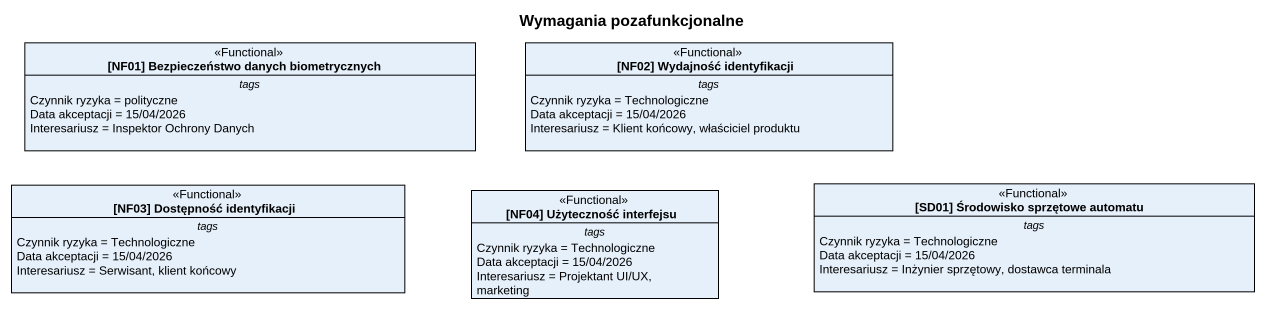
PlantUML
@startuml
title Wymagania pozafunkcjonalne
hide circle
hide empty members
class "[NF01] Bezpieczeństwo danych biometrycznych" as NF01_Bezpieczeństwo_danych <<Functional>> {
  -- tags --
  Czynnik ryzyka = polityczne
  Data akceptacji = 15/04/2026
  Interesariusz = Inspektor Ochrony Danych
}
class "[NF02] Wydajność identyfikacji" as NF02_Wydajność_identyfikacji <<Functional>> {
  -- tags --
  Czynnik ryzyka = Technologiczne
  Data akceptacji = 15/04/2026
  Interesariusz = Klient końcowy, właściciel produktu
}
class "[NF03] Dostępność identyfikacji" as NF03_Dostępność <<Functional>> {
  -- tags --
  Czynnik ryzyka = Technologiczne
  Data akceptacji = 15/04/2026
  Interesariusz = Serwisant, klient końcowy
}
class "[NF04] Użyteczność interfejsu" as NF04_Użyteczność_interfejsu <<Functional>> {
  -- tags --
  Czynnik ryzyka = Technologiczne
  Data akceptacji = 15/04/2026
  Interesariusz = Projektant UI/UX, marketing
}
class "[SD01] Środowisko sprzętowe automatu" as SD01_Środowisko_sprzętowe <<Functional>> {
  -- tags --
  Czynnik ryzyka = Technologiczne
  Data akceptacji = 15/04/2026
  Interesariusz = Inżynier sprzętowy, dostawca terminala
}
@enduml
